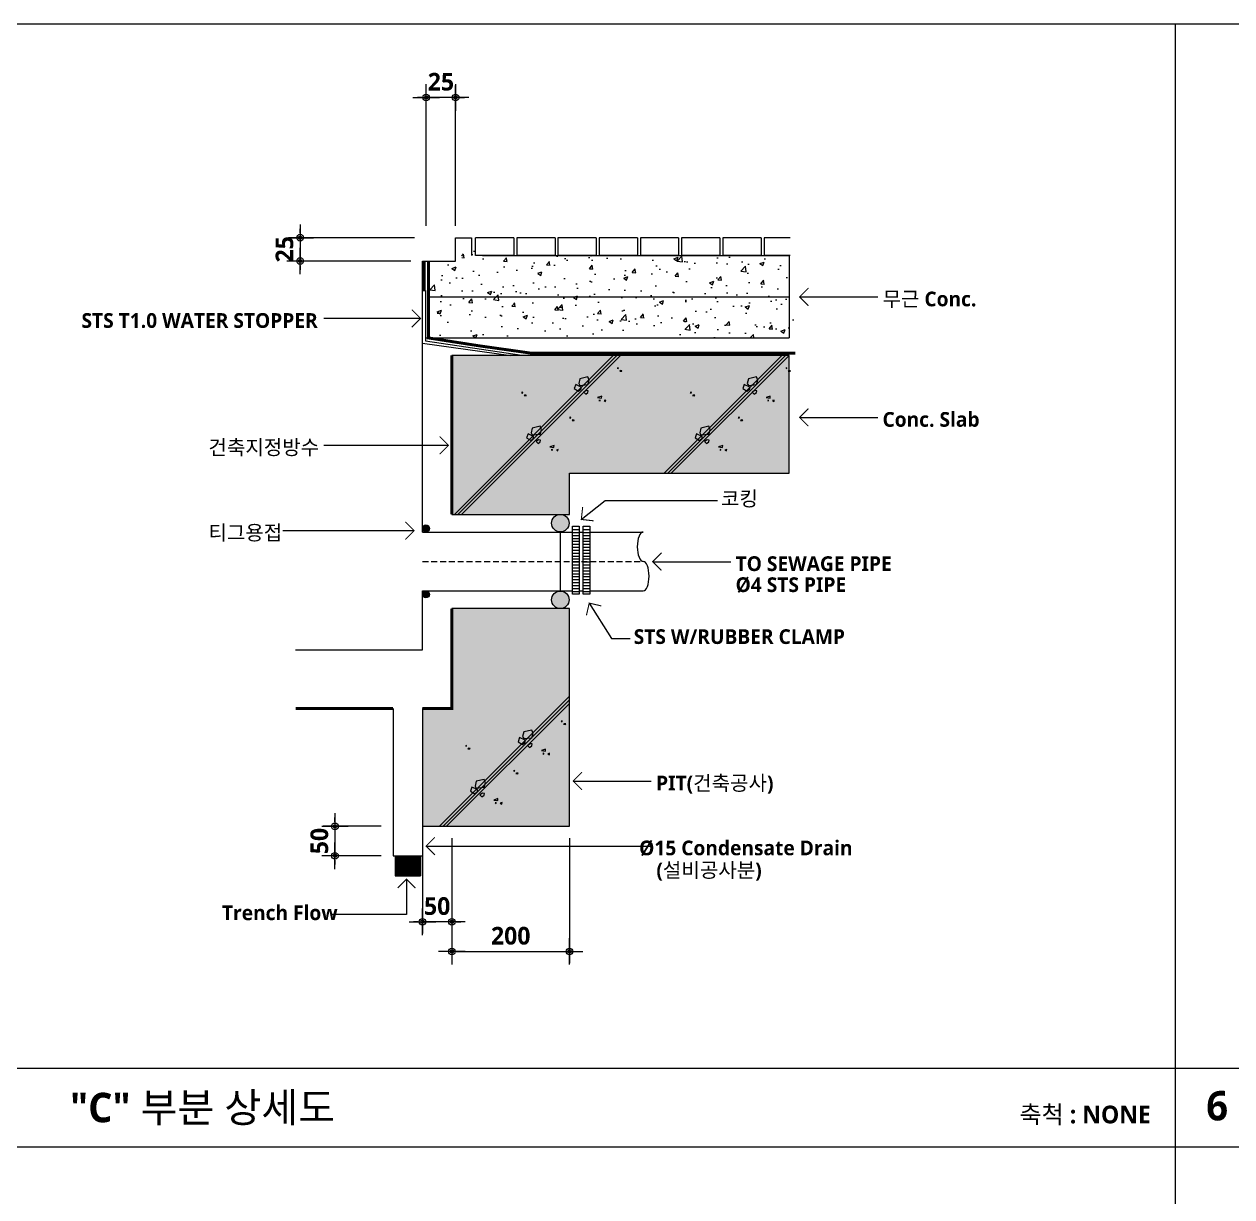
# Model space of a CAD drawing. Header units: millimetres. Extents: x 200 to 163856, y 0 to 163394.
# Drawn here: x 53652 to 55705, y 3748 to 5740 of the extents above; entities that cross this region are included whole.
import ezdxf
from ezdxf.enums import TextEntityAlignment as Align

# ---------------------------------------------------------------- set-up
doc = ezdxf.new("R2010")
doc.units = ezdxf.units.MM
doc.header["$LTSCALE"] = 10
doc.linetypes.add('DASHEDX2', pattern=[1.5, 1, -0.5])
doc.linetypes.add('HIDDEN', pattern=[2, 1, -1])
doc.layers.get('DEFPOINTS').update_dxf_attribs({"color": 181})
for name, color, linetype in [('A-ANNO-GRA1', 7, 'Continuous'), ('A-ANNO-LEAD', 4, 'Continuous'), ('A-ANNO-TEXT1', 7, 'Continuous'), ('A-COLS-PATT', 8, 'Continuous'), ('A-FIN3', 8, 'Continuous'), ('A-SECT-PATT', 6, 'Continuous'), ('A-ST-AXIS-DIM', 7, 'Continuous'), ('DIM', 4, 'Continuous'), ('HA1', 1, 'Continuous'), ('HAT', 5, 'Continuous'), ('HATCH', 7, 'Continuous')]:
    doc.layers.add(name, color=color, linetype=linetype)
doc.styles.add('2020음성 1차', font='')
doc.styles.get('2020음성 1차').set_extended_font_data('NanumGothic', bold=True)
doc.linetypes.add('STD_WIREMESH_050', pattern='A,4,-1,["X",Standard,S=0.5,R=0,X=-0.24,Y=-0.25],-1', length=6)
doc.dimstyles.new('NDIM10', dxfattribs={"dimscale": 10, "dimtxt": 3, "dimasz": 0.75, "dimexe": 2, "dimexo": 2, "dimgap": 1, "dimtad": 1, "dimdec": 1, "dimdsep": 46, "dimtxsty": '2020음성 1차', "dimblk": 'Z_DOT', "dimcen": 3, "dimdle": 3, "dimclrd": 256, "dimclre": 256, "dimclrt": 3, "dimadec": 0, "dimazin": 0, "dimtfac": 1, "dimtdec": 1, "dimtix": 1, "dimtmove": 2, "dimatfit": 3, "dimfxl": 1, "dimtolj": 1, "dimtzin": 0, "dimlwd": -1, "dimlwe": -1, "dimarcsym": 0})

# ---------------------------------------------------------------- blocks, each defined once
blk = doc.blocks.new('Z_DOT')
at = {"layer": 'DIM', "color": 0}
for p, q in [((0, -3), (0, 3)), ((-3, 0), (3, 0))]:
    blk.add_line(p, q, dxfattribs=at)
for radius in [0.75, 0.375]:
    blk.add_circle((0, 0), radius, dxfattribs=at)
blk = doc.blocks.new('*D6567')
at = {"layer": 'A-ST-AXIS-DIM'}
for p, q in [((54379.28529259277, 4357.249730589881), (54379.28529259277, 4144.749729849596)), ((54579.28529259277, 4357.249730589881), (54579.28529259277, 4144.749729849596)), ((54386.78529259277, 4164.749729849596), (54571.78529259277, 4164.749729849596))]:
    blk.add_line(p, q, dxfattribs=at)
at = {"layer": 'DEFPOINTS', "color": 0}
for p in [(54379.28529259277, 4377.249730589881), (54579.28529259277, 4377.249730589881), (54579.28529259277, 4164.749729849596)]:
    blk.add_point(p, dxfattribs=at)
at = {"layer": 'A-ST-AXIS-DIM', "linetype": 'ByBlock', "xscale": 7.5, "yscale": 7.5, "zscale": 7.5, "rotation": 180}
blk.add_blockref('Z_DOT', (54379.28529259277, 4164.749729849596), dxfattribs=at)
at = {"layer": 'A-ST-AXIS-DIM', "linetype": 'ByBlock', "xscale": 7.5, "yscale": 7.5, "zscale": 7.5}
blk.add_blockref('Z_DOT', (54579.28529259277, 4164.749729849596), dxfattribs=at)
at = {"layer": 'A-ST-AXIS-DIM', "color": 3, "insert": (54479.28529259277, 4191.241207122323), "char_height": 30, "attachment_point": 5, "style": '2020음성 1차'}
blk.add_mtext('\\A1;200', dxfattribs=at)
blk = doc.blocks.new('*D6568')
at = {"layer": 'A-ST-AXIS-DIM'}
for p, q in [((54329.28529259283, 4357.249730589881), (54329.28529259283, 4195.123559593974)), ((54379.28529259277, 4357.249730589881), (54379.28529259277, 4195.123559593974)), ((54321.78529259283, 4215.123559593974), (54314.28529259283, 4215.123559593974)), ((54379.28529259277, 4215.123559593974), (54329.28529259283, 4215.123559593974)), ((54386.78529259277, 4215.123559593974), (54394.28529259277, 4215.123559593974))]:
    blk.add_line(p, q, dxfattribs=at)
at = {"layer": 'DEFPOINTS', "color": 0}
for p in [(54329.28529259283, 4377.249730589881), (54379.28529259277, 4377.249730589881), (54329.28529259283, 4215.123559593974)]:
    blk.add_point(p, dxfattribs=at)
at = {"layer": 'A-ST-AXIS-DIM', "linetype": 'ByBlock', "xscale": 7.5, "yscale": 7.5, "zscale": 7.5}
blk.add_blockref('Z_DOT', (54329.28529259283, 4215.123559593974), dxfattribs=at)
at = {"layer": 'A-ST-AXIS-DIM', "linetype": 'ByBlock', "xscale": 7.5, "yscale": 7.5, "zscale": 7.5, "rotation": 180}
blk.add_blockref('Z_DOT', (54379.28529259277, 4215.123559593974), dxfattribs=at)
at = {"layer": 'A-ST-AXIS-DIM', "color": 3, "insert": (54354.2852925928, 4241.615036866701), "char_height": 30, "attachment_point": 5, "style": '2020음성 1차'}
blk.add_mtext('\\A1;50', dxfattribs=at)
blk = doc.blocks.new('*D6569')
at = {"layer": 'A-ST-AXIS-DIM'}
for p, q in [((54180.62862178838, 4384.749730589881), (54180.62862178838, 4392.249730589881)), ((54259.2852925928, 4377.249730589881), (54160.62862178838, 4377.249730589881)), ((54180.62862178838, 4377.249730589881), (54180.62862178838, 4327.249729849596)), ((54259.2852925928, 4327.249729849596), (54160.62862178838, 4327.249729849596)), ((54180.62862178838, 4319.749729849596), (54180.62862178838, 4312.249729849596))]:
    blk.add_line(p, q, dxfattribs=at)
at = {"layer": 'DEFPOINTS', "color": 0}
for p in [(54279.2852925928, 4377.249730589881), (54180.62862178838, 4327.249729849596), (54279.2852925928, 4327.249729849596)]:
    blk.add_point(p, dxfattribs=at)
at = {"layer": 'A-ST-AXIS-DIM', "linetype": 'ByBlock', "xscale": 7.5, "yscale": 7.5, "zscale": 7.5}
for p, rotation in [((54180.62862178838, 4377.249730589881), 270), ((54180.62862178838, 4327.249729849596), 90)]:
    blk.add_blockref('Z_DOT', p, dxfattribs=dict(at, rotation=rotation))
at = {"layer": 'A-ST-AXIS-DIM', "color": 3, "insert": (54154.13714451565, 4352.249730219739), "char_height": 30, "attachment_point": 5, "rotation": 90, "style": '2020음성 1차'}
blk.add_mtext('\\A1;50', dxfattribs=at)
blk = doc.blocks.new('GRV8')
at = {"layer": 'HATCH'}
for p, q in [((-8.290554643653422, 3.374557111475041), (-10.19557613376946, -1.451305875815705)), ((-1.698395252405134, 0.2533995176652297), (-8.290554643653422, 3.374557111475041)), ((-3.360161202887638, 10.19293325290164), (-4.692624850396896, 4.524758165758839)), ((-4.692624850396896, 4.524758165758839), (-3.459014738542236, 2.167059593606381)), ((-3.459014738542236, 2.167059593606381), (6.050338296264044, 3.187054362704657)), ((6.050338296264044, 12.36700728458959), (-3.360161202887638, 10.19293325290164)), ((-1.767176438470414, -1.921086528189334), (-1.698395252405134, 0.2533995176652297)), ((7.748437052479402, 8.287028208196261), (6.050338296264044, 12.36700728458959)), ((6.050338296264044, 3.187054362704657), (7.748437052479402, 8.287028208196261)), ((-10.19557613376946, -1.451305875815705), (-4.826945074926924, -4.64126790644309)), ((-4.826945074926924, -4.64126790644309), (-1.767176438470414, -1.921086528189334)), ((4.178249381394379, -3.834268674409258), (1.121671620206825, -5.874258212606037)), ((1.121671620206825, -5.874258212606037), (3.499009878908282, -8.254246007168831)), ((3.499009878908282, -8.254246007168831), (6.215967888853128, -6.21425646897228)), ((6.555587640096063, -4.174266930775728), (4.178249381394379, -3.834268674409258)), ((6.215967888853128, -6.21425646897228), (6.555587640096063, -4.174266930775728))]:
    blk.add_line(p, q, dxfattribs=at)
blk = doc.blocks.new('GRV5')
at = {"layer": 'HATCH'}
for p, q in [((-1.157373496917443, 1.794591347651476), (-2.511333276989944, 1.406824741217405)), ((-2.511333276989944, 1.406824741217405), (-1.350796322642281, 0.8251748315663007)), ((-1.350796322642281, 0.8251748315663007), (-1.157373496917443, 1.794591347651476)), ((0.9702775860530436, -1.501424807038347), (0.3900091088792123, -2.083074716689452)), ((0.3900091088792123, -2.083074716689452), (2.71108301757431, -2.276958019906487)), ((2.904505843299148, -1.695308110255382), (0.9702775860530436, -1.501424807038347)), ((2.71108301757431, -2.276958019906487), (2.904505843299148, -1.695308110255382))]:
    blk.add_line(p, q, dxfattribs=at)
blk = doc.blocks.new('GRV4')
at = {"layer": 'HATCH'}
for p, q in [((0.3915908375940944, 4.125249734954422), (-4.702705431051982, 2.425258453123888)), ((-4.702705431051982, 2.425258453123888), (0.0519710863509317, 1.745261940391856)), ((0.0519710863509317, 1.745261940391856), (0.3915908375940944, 4.125249734954422)), ((-1.646127669864199, -0.6347258541711654), (-3.004606674836622, -0.9747241105371812)), ((-3.004606674836622, -0.9747241105371812), (-1.646127669864199, -1.65472062326944)), ((-1.646127669864199, -1.65472062326944), (-1.646127669864199, -0.6347258541711654)), ((5.146267354997236, -0.6347258541711654), (3.108548847538712, -1.314722366903197)), ((3.108548847538712, -1.314722366903197), (4.806647603754299, -2.334717136001472)), ((4.806647603754299, -2.334717136001472), (5.146267354997236, -0.6347258541711654))]:
    blk.add_line(p, q, dxfattribs=at)
blk = doc.blocks.new('*D6570')
at = {"layer": 'A-ST-AXIS-DIM'}
for p, q in [((54315.64010425264, 5377.249730587117), (54101.44211795487, 5377.249730587117)), ((54121.44211795487, 5384.749730587117), (54121.44211795487, 5392.249730587117)), ((54121.44211795487, 5377.249730587117), (54121.44211795487, 5337.641079212737)), ((54309.28529259286, 5337.641079212737), (54101.44211795487, 5337.641079212737)), ((54121.44211795487, 5330.141079212737), (54121.44211795487, 5322.641079212737))]:
    blk.add_line(p, q, dxfattribs=at)
at = {"layer": 'DEFPOINTS', "color": 0}
for p in [(54335.64010425264, 5377.249730587117), (54121.44211795487, 5337.641079212737), (54329.28529259286, 5337.641079212737)]:
    blk.add_point(p, dxfattribs=at)
at = {"layer": 'A-ST-AXIS-DIM', "linetype": 'ByBlock', "xscale": 7.5, "yscale": 7.5, "zscale": 7.5}
for p, rotation in [((54121.44211795487, 5377.249730587117), 270), ((54121.44211795487, 5337.641079212737), 90)]:
    blk.add_blockref('Z_DOT', p, dxfattribs=dict(at, rotation=rotation))
at = {"layer": 'A-ST-AXIS-DIM', "color": 3, "insert": (54094.90802704578, 5357.445404899927), "char_height": 30, "attachment_point": 5, "rotation": 90, "style": '2020음성 1차'}
blk.add_mtext('\\A1;25', dxfattribs=at)
blk = doc.blocks.new('*D6571')
at = {"layer": 'A-ST-AXIS-DIM'}
for p, q in [((54335.64010425264, 5397.249730587117), (54335.64010425264, 5635.514932152097)), ((54385.64010425264, 5397.249730587117), (54385.64010425264, 5635.514932152097)), ((54328.14010425264, 5615.514932152097), (54320.64010425264, 5615.514932152097)), ((54385.64010425264, 5615.514932152097), (54335.64010425264, 5615.514932152097)), ((54393.14010425264, 5615.514932152097), (54400.64010425264, 5615.514932152097))]:
    blk.add_line(p, q, dxfattribs=at)
at = {"layer": 'DEFPOINTS', "color": 0}
for p in [(54335.64010425264, 5615.514932152097), (54335.64010425264, 5377.249730587117), (54385.64010425264, 5377.249730587117)]:
    blk.add_point(p, dxfattribs=at)
at = {"layer": 'A-ST-AXIS-DIM', "linetype": 'ByBlock', "xscale": 7.5, "yscale": 7.5, "zscale": 7.5}
blk.add_blockref('Z_DOT', (54335.64010425264, 5615.514932152097), dxfattribs=at)
at = {"layer": 'A-ST-AXIS-DIM', "linetype": 'ByBlock', "xscale": 7.5, "yscale": 7.5, "zscale": 7.5, "rotation": 180}
blk.add_blockref('Z_DOT', (54385.64010425264, 5615.514932152097), dxfattribs=at)
at = {"layer": 'A-ST-AXIS-DIM', "color": 3, "insert": (54360.64010425264, 5642.049023061188), "char_height": 30, "attachment_point": 5, "style": '2020음성 1차'}
blk.add_mtext('\\A1;25', dxfattribs=at)

msp = doc.modelspace()

# ---------------------------------------------------------------- hatches: boundary and pattern name
at = {"layer": 'A-ANNO-TEXT1'}
h = msp.add_hatch(color=256, dxfattribs=at)
edge = h.paths.add_edge_path()
edge.add_arc((54563.48203541676, 4892.370460486878), 14.87927010276785, 0, 360)
edge = h.paths.add_edge_path()
edge.add_arc((54563.48203541679, 4762.129000693016), 14.87927010276785, 0, 360)
h = msp.add_hatch(color=256, dxfattribs=at)
edge = h.paths.add_edge_path()
edge.add_arc((54335.12862178835, 4883.249730589881), 6, 0, 360)
h = msp.add_hatch(color=256, dxfattribs=at)
edge = h.paths.add_edge_path()
edge.add_arc((54335.12862178858, 4771.249730589896), 6, 0, 360)
at = {"layer": 'HA1'}
for points in [[(54579.28529259277, 4907.249730589954), (54579.28529259277, 4977.249730589867), (54952.17807615627, 4977.249730589867), (54952.17807615627, 5177.249730589867), (54379.28529259277, 5177.249730589867), (54379.28529259277, 4907.249730589896)], [(54329.2852925928, 4377.249730589881), (54579.28529259277, 4377.249730589881), (54579.28529259277, 4747.249730589998), (54379.28529259277, 4747.249730589896), (54379.28529259277, 4577.249730589881), (54329.2852925928, 4577.249730589881)]]:
    msp.add_hatch(color=253, dxfattribs=at).paths.add_polyline_path(points)
at = {"layer": 'HAT'}
h = msp.add_hatch(dxfattribs=at)
h.set_pattern_fill('AR-CONC', color=256, scale=0.4, style=0)
h.set_pattern_definition([(49.99999999999999, (-20457.27696651886, 5726.804003922714), (72.8738675984016, -6.375634215561234), [7.620000000000001, -83.82000000000001]), (355, (-20457.27696651886, 5726.804003922714), (-14.09736856998774, 76.42273809561406), [6.096, -67.056233668]), (100.4514447, (-20451.20416371886, 5726.272702522714), (58.77649883614131, 70.04710076487804), [6.476003519999999, -71.23609783999997]), (46.18420000000002, (-20457.27696651886, 5747.124003922714), (108.431616356852, -16.81693117309086), [11.42999999999997, -125.7299999999998]), (96.63555760999992, (-20448.24100651886, 5745.722603922713), (94.96165362060121, 98.97044983908862), [9.714009256, -106.854243264]), (351.1841511700001, (-20457.27696651886, 5747.124003922714), (94.96165362599082, 98.97044983421307), [9.143986828000001, -100.583892768]), (21, (-20447.11696651886, 5742.044003922714), (60.645756507653, -40.90607927483504), [7.620000000000001, -83.82000000000001]), (326.0000000000001, (-20447.11696651886, 5742.044003922714), (24.72081133905883, 73.6751864489277), [6.09599999999999, -67.05599999999984]), (71.45144499999999, (-20442.06315347886, 5738.635163962714), (85.36656771148647, 32.7691075543621), [6.476003519999991, -71.23597503999984]), (37.50000000000001, (-20457.27696651886, 5726.804003922714), (1.235441300236727, 33.82201554926124), [0, -66.2432, 0, -68.072, 0, -67.31]), (7.499999999999999, (-20457.27696651886, 5726.804003922714), (26.7278650041223, 40.0722299272478), [0, -38.81119999999992, 0, -64.71919999999984, 0, -25.65399999999996]), (327.5, (-20479.93376651887, 5726.804003922714), (54.23623806674856, -2.291497597069378), [0, -25.4, 0, -79.248, 0, -105.156]), (317.5, (-20490.09376651886, 5726.804003922714), (59.25167255440722, 10.17059641333321), [0, -33.02, 0, -52.62880000000001, 0, -74.676])])
h.paths.add_polyline_path([(54962.48826279904, 5346.927577827601), (54422.9720682824, 5346.9275778189), (54422.97206828254, 5376.927577818913), (54395.95029089777, 5376.927577819059), (54395.95029089757, 5337.318926444679), (54339.59547923799, 5337.318926444679), (54339.59547923791, 5206.927577821809), (54962.4882628014, 5206.927577821809)])

# ---------------------------------------------------------------- linework, layer by layer
at = {"layer": 'A-ANNO-GRA1'}
for p, q in [((55608.54012223511, 5740), (55608.54012223511, 1516.774727851685)), ((50600, 3966.541341203671), (57694.96539622545, 3966.541341203671)), ((50600, 3832.613015738558), (57694.96539622545, 3832.613015738558))]:
    msp.add_line(p, q, dxfattribs=at)
at = {"layer": 'A-ANNO-LEAD', "const_width": 1.8}
for points in [[(54985.19976210847, 5291.628564570508), (54970.1997621085, 5276.628564570494), (54985.19976210847, 5261.628564570494)], [(54311.04829534912, 5255.037884055668), (54326.04829534909, 5240.037884055653), (54311.04829534909, 5225.037884055653)], [(54985.19976210847, 5086.98966852695), (54970.1997621085, 5071.989668526936), (54985.19976210847, 5056.989668526936)], [(54358.50790663715, 5039.530555276755), (54373.50790663713, 5024.53055527674), (54358.50790663713, 5009.53055527674)], [(54601.55031343657, 4919.703028991913), (54599.21219486365, 4898.619072969894), (54620.29615088567, 4896.28095439692)], [(54300.07767001912, 4894.565589622916), (54315.07767001909, 4879.565589622902), (54300.07767001909, 4864.565589622902)], [(54735.4300805486, 4841.946429421982), (54720.43008054863, 4826.946429421967), (54735.4300805486, 4811.946429421967)], [(54607.93641570865, 4735.749666417782), (54612.67006202726, 4756.427978547399), (54633.34837415689, 4751.694332228828)], [(54600.38186779286, 4469.220900871627), (54585.38186779289, 4454.220900871613), (54600.38186779289, 4439.220900871613)], [(54350.32695281709, 4358.694105181738), (54335.32695281712, 4343.694105181723), (54350.32695281712, 4328.694105181723)], [(54317.20544646386, 4272.45023088177), (54302.20544646383, 4287.450230881741), (54287.20544646383, 4272.450230881755)]]:
    msp.add_lwpolyline(points, dxfattribs=at)
at = {"layer": 'A-ANNO-LEAD'}
for points in [[(54970.30849746065, 5276.51982921835), (55102.85186352546, 5276.51982921835)], [(54325.93955999694, 5239.92914870351), (54161.67301311422, 5239.92914870351)], [(54970.30849746065, 5071.880933174793), (55102.85186352546, 5071.880933174793)], [(54373.39917128498, 5024.421819924597), (54161.67301311422, 5024.421819924597)], [(54599.21219486365, 4898.619072969896), (54639.67215293413, 4931.001165944175), (54830.67215293413, 4931.001165944175)], [(54314.96893466695, 4879.456854270758), (54091.80782724704, 4879.456854270758)], [(54720.53881590077, 4826.837694069824), (54853.08218196558, 4826.837694069824)], [(54612.47856029324, 4756.485304090975), (54650.71280442845, 4696.622369772138), (54682.48074273011, 4696.622369772138)], [(54585.49060314504, 4454.112165519469), (54718.03396920985, 4454.112165519469)], [(54335.43568816927, 4343.58536982958), (54718.03396920985, 4343.58536982958)], [(54302.09671111169, 4287.341495529598), (54302.09671111169, 4227.478561210761), (54173.02941880454, 4227.478561210761)]]:
    msp.add_lwpolyline(points, dxfattribs=at)
at = {"layer": 'A-ANNO-TEXT1'}
for p, q in [((54484.49500125169, 5377.249730595688), (54419.46295633499, 5377.249730595688)), ((54419.46295633499, 5347.249730595688), (54419.46295633499, 5377.249730595688)), ((54419.46295633487, 5347.249730586927), (54419.46295633502, 5377.249730586927)), ((54484.49500125169, 5377.249730595688), (54484.49500125169, 5347.249730595688)), ((54489.49500125169, 5377.249730595688), (54489.49500125169, 5347.249730595688)), ((54554.5270461684, 5377.249730595688), (54489.49500125169, 5377.249730595688)), ((54554.5270461684, 5377.249730595688), (54554.5270461684, 5347.249730595688)), ((54559.5270461684, 5377.249730595688), (54559.5270461684, 5347.249730595688)), ((54624.55909108513, 5377.249730595688), (54559.5270461684, 5377.249730595688)), ((54624.55909108513, 5377.249730595688), (54624.55909108513, 5347.249730595688)), ((54694.59113600184, 5377.249730595688), (54629.55909108513, 5377.249730595688)), ((54629.55909108513, 5377.249730595688), (54629.55909108513, 5347.249730595688)), ((54694.59113600184, 5377.249730595688), (54694.59113600184, 5347.249730595688)), ((54699.59113600184, 5377.249730595688), (54699.59113600184, 5347.249730595688)), ((54764.62318091854, 5377.249730595688), (54699.59113600184, 5377.249730595688)), ((54764.62318091854, 5377.249730595688), (54764.62318091854, 5347.249730595688)), ((54769.62318091854, 5377.249730595688), (54769.62318091854, 5347.249730595688)), ((54834.65522583525, 5377.249730595688), (54769.62318091854, 5377.249730595688)), ((54834.65522583525, 5377.249730595688), (54834.65522583525, 5347.249730595688)), ((54839.65522583525, 5377.249730595688), (54839.65522583525, 5347.249730595688)), ((54904.68727075198, 5377.249730595688), (54839.65522583525, 5377.249730595688)), ((54904.68727075198, 5377.249730595688), (54904.68727075198, 5347.249730595688)), ((54909.68727075198, 5377.249730595688), (54909.68727075198, 5347.249730595688)), ((54954.0287219474, 5377.249730595688), (54909.68727075198, 5377.249730595688)), ((54329.28529259277, 5207.249730589867), (54329.28529259286, 5337.641079212737)), ((54484.49500125169, 5347.249730595688), (54419.46295633499, 5347.249730595688)), ((54554.5270461684, 5347.249730595688), (54489.49500125169, 5347.249730595688)), ((54624.55909108513, 5347.249730595688), (54559.5270461684, 5347.249730595688)), ((54694.59113600184, 5347.249730595688), (54629.55909108513, 5347.249730595688)), ((54764.62318091854, 5347.249730595688), (54699.59113600184, 5347.249730595688)), ((54834.65522583525, 5347.249730595688), (54769.62318091854, 5347.249730595688)), ((54904.68727075198, 5347.249730595688), (54839.65522583525, 5347.249730595688)), ((54954.0287219474, 5347.249730595688), (54909.68727075198, 5347.249730595688)), ((54329.2852925928, 4877.249730589896), (54329.28529259277, 5207.249730589867)), ((54329.39471817852, 5198.011885121692), (54479.26608063382, 5177.333342030624)), ((54334.64481997336, 5207.249730589867), (54952.17807615627, 5207.249730589867)), ((54431.21851486104, 5207.249730589867), (54952.17807615627, 5207.249730589867)), ((54379.28529259277, 4907.249730589896), (54579.28529259277, 4907.249730589998)), ((54329.28529259269, 4877.249730589881), (54584.21875429057, 4877.249730589954)), ((54563.48203541676, 4877.491190384108), (54563.48203541679, 4777.249730589954)), ((54584.21875429081, 4881.425449227268), (54595.83210511526, 4881.425449227239)), ((54584.21875429081, 4876.425449227268), (54595.83210511526, 4876.425449227239)), ((54584.21875429081, 4871.425449227268), (54595.83210511526, 4871.425449227239)), ((54584.21875429078, 4866.425449227268), (54595.83210511526, 4866.425449227239)), ((54595.83210511526, 4877.249730589969), (54602.27546084209, 4877.249730589969)), ((54602.27546084233, 4881.42544922721), (54613.88881166678, 4881.425449227181)), ((54602.27546084233, 4876.42544922721), (54613.88881166678, 4876.425449227181)), ((54602.27546084209, 4871.42544922721), (54613.88881166704, 4871.425449227181)), ((54602.27546084233, 4871.42544922721), (54613.88881166678, 4871.425449227181)), ((54602.2754608423, 4866.42544922721), (54613.88881166678, 4866.425449227181)), ((54613.88881166678, 4877.249730589969), (54704.39250755211, 4877.249730589998)), ((54584.21875429078, 4861.425449227268), (54595.83210511526, 4861.425449227239)), ((54584.21875429075, 4856.425449227268), (54595.83210511526, 4856.425449227239)), ((54584.21875429075, 4851.425449227268), (54595.83210511526, 4851.425449227239)), ((54584.21875429072, 4846.425449227268), (54595.83210511526, 4846.425449227239)), ((54602.27546084209, 4861.42544922721), (54613.88881166701, 4861.425449227181)), ((54602.2754608423, 4861.42544922721), (54613.88881166678, 4861.425449227181)), ((54602.27546084227, 4856.42544922721), (54613.88881166678, 4856.425449227181)), ((54602.27546084209, 4851.42544922721), (54613.88881166698, 4851.425449227181)), ((54602.27546084227, 4851.42544922721), (54613.88881166678, 4851.425449227181)), ((54602.27546084224, 4846.42544922721), (54613.88881166678, 4846.425449227181)), ((54584.21875429072, 4841.425449227268), (54595.83210511526, 4841.425449227239)), ((54584.21875429069, 4836.425449227268), (54595.83210511526, 4836.425449227239)), ((54584.21875429069, 4831.425449227268), (54595.83210511526, 4831.425449227239)), ((54584.21875429066, 4826.425449227268), (54595.83210511526, 4826.425449227239)), ((54602.27546084209, 4841.42544922721), (54613.88881166696, 4841.425449227181)), ((54602.27546084224, 4841.42544922721), (54613.88881166678, 4841.425449227181)), ((54602.27546084221, 4836.42544922721), (54613.88881166678, 4836.425449227181)), ((54602.27546084209, 4831.42544922721), (54613.88881166693, 4831.425449227181)), ((54602.27546084221, 4831.42544922721), (54613.88881166678, 4831.425449227181)), ((54602.27546084218, 4826.42544922721), (54613.88881166678, 4826.425449227181)), ((54584.21875429066, 4821.425449227268), (54595.83210511526, 4821.425449227239)), ((54584.21875429063, 4816.425449227268), (54595.83210511526, 4816.425449227239)), ((54584.21875429063, 4811.425449227268), (54595.83210511526, 4811.425449227239)), ((54584.2187542906, 4806.425449227268), (54595.83210511526, 4806.425449227239)), ((54602.27546084209, 4821.42544922721), (54613.8888116669, 4821.425449227181)), ((54602.27546084218, 4821.42544922721), (54613.88881166678, 4821.425449227181)), ((54602.27546084215, 4816.42544922721), (54613.88881166678, 4816.425449227181)), ((54602.27546084209, 4811.42544922721), (54613.88881166687, 4811.425449227181)), ((54602.27546084215, 4811.42544922721), (54613.88881166678, 4811.425449227181)), ((54602.27546084212, 4806.42544922721), (54613.88881166678, 4806.425449227181)), ((54584.2187542906, 4801.425449227268), (54595.83210511526, 4801.425449227239)), ((54584.21875429057, 4796.425449227268), (54595.83210511526, 4796.425449227239)), ((54584.21875429057, 4791.425449227268), (54595.83210511526, 4791.425449227239)), ((54584.21875429054, 4786.425449227268), (54595.83210511526, 4786.425449227239)), ((54602.27546084209, 4801.42544922721), (54613.88881166684, 4801.425449227181)), ((54602.27546084212, 4801.42544922721), (54613.88881166678, 4801.425449227181)), ((54602.27546084209, 4796.42544922721), (54613.88881166678, 4796.425449227181)), ((54602.27546084209, 4791.42544922721), (54613.88881166681, 4791.425449227181)), ((54602.27546084209, 4791.42544922721), (54613.88881166678, 4791.425449227181)), ((54602.27546084207, 4786.42544922721), (54613.88881166678, 4786.425449227181)), ((54329.28529259274, 4777.249730589881), (54584.21875429057, 4777.249730589954)), ((54329.28529259277, 4727.249730589896), (54329.28529259277, 4777.249730589881)), ((54584.21875429054, 4781.425449227268), (54595.83210511526, 4781.425449227239)), ((54584.21875429054, 4776.425449227268), (54595.83210511526, 4776.425449227239)), ((54595.83210511526, 4777.249730589969), (54602.27546084209, 4777.249730589969)), ((54602.27546084209, 4781.42544922721), (54613.88881166678, 4781.425449227181)), ((54602.27546084207, 4781.42544922721), (54613.88881166678, 4781.425449227181)), ((54602.27546084207, 4776.42544922721), (54613.88881166678, 4776.425449227181)), ((54613.88881166678, 4777.249730589969), (54704.39250755217, 4777.249730589998)), ((54329.28529259277, 4677.249730589881), (54329.28529259277, 4727.249730589896)), ((54113.6812256157, 4677.249730589881), (54329.28529259277, 4677.249730589881)), ((54279.2852925928, 4577.249730589881), (54279.2852925928, 4327.249729849596)), ((54279.2852925928, 4577.249730589881), (54279.2852925928, 4377.249730589881)), ((54329.2852925928, 4577.249730589881), (54329.28529259283, 4327.249729849596)), ((54329.2852925928, 4577.249730589881), (54329.28529259283, 4377.249730589881)), ((54279.28529259283, 4327.249729849596), (54329.2852925928, 4327.249729849596)), ((54282.89250755217, 4325.249729849611), (54282.8925075522, 4293.249729849596)), ((54282.89250755217, 4325.249729849611), (54325.67807763343, 4325.249729849669)), ((54282.89250755214, 4323.249729849596), (54325.67807763343, 4323.249729849596)), ((54282.89250755214, 4321.249729849596), (54325.67807763343, 4321.249729849596)), ((54282.89250755214, 4319.249729849596), (54325.67807763343, 4319.249729849596)), ((54282.89250755214, 4317.249729849596), (54325.67807763343, 4317.249729849596)), ((54282.89250755214, 4315.249729849596), (54325.67807763343, 4315.249729849596)), ((54282.89250755214, 4313.249729849596), (54325.67807763343, 4313.249729849596)), ((54282.89250755214, 4311.249729849596), (54325.67807763343, 4311.249729849611)), ((54325.67807763343, 4325.249729849669), (54325.67807763349, 4293.249729849655)), ((54282.89250755214, 4309.249729849596), (54325.67807763343, 4309.249729849611)), ((54282.89250755214, 4307.249729849596), (54325.67807763343, 4307.249729849611)), ((54282.89250755214, 4305.249729849596), (54325.67807763346, 4305.249729849611)), ((54282.89250755214, 4303.249729849611), (54325.67807763346, 4303.249729849611)), ((54282.89250755214, 4301.249729849611), (54325.67807763346, 4301.249729849611)), ((54282.89250755214, 4299.249729849611), (54325.67807763346, 4299.249729849611)), ((54282.89250755214, 4299.249729849611), (54325.67807763346, 4299.249729849611)), ((54282.89250755214, 4299.249729849611), (54325.67807763346, 4299.249729849611)), ((54282.89250755214, 4297.249729849611), (54325.67807763346, 4297.249729849611)), ((54282.89250755217, 4295.249729849596), (54325.67807763346, 4295.249729849596)), ((54282.8925075522, 4293.249729849582), (54325.67807763346, 4293.249729849596))]:
    msp.add_line(p, q, dxfattribs=at)
at = {"layer": 'A-ANNO-TEXT1', "linetype": 'DASHEDX2'}
msp.add_line((54329.28529259271, 4827.249730589881), (54704.39250755214, 4827.249730589998), dxfattribs=at)
at = {"layer": 'A-ANNO-TEXT1'}
for points in [[(54329.28529259286, 5337.641079212737), (54385.64010425244, 5337.641079212737), (54385.64010425264, 5377.249730587117), (54412.66188163741, 5377.249730586971), (54412.66188163726, 5347.260265660874)], [(54431.2185148618, 5347.249730586869), (54952.17807615391, 5347.249730595659), (54952.17807615627, 5207.249730589867)], [(54328.98703945163, 5287.783814875695), (54334.64481997336, 5287.783814875622), (54334.64481997336, 5202.242475996938), (54497.93395396261, 5177.920454234942)], [(54952.17807615627, 4977.249730589867), (54952.17807615627, 5177.249730589867), (54379.28529259277, 5177.249730589867), (54379.28529259277, 4907.249730589896)], [(54579.28529259277, 4907.249730589954), (54579.28529259277, 4977.249730589867), (54952.17807615627, 4977.249730589867)], [(54579.28529259277, 4747.249730589998), (54379.28529259277, 4747.249730589896), (54379.28529259277, 4577.249730589881), (54329.2852925928, 4577.249730589881)], [(54329.2852925928, 4377.249730589881), (54579.28529259277, 4377.249730589881), (54579.28529259277, 4747.249730589954)]]:
    msp.add_lwpolyline(points, dxfattribs=at)
at = {"layer": 'A-ANNO-TEXT1', "const_width": 5}
msp.add_lwpolyline([(54332.18656213346, 5288.439182741999), (54332.18656213346, 5337.641079212737)], dxfattribs=at)
at = {"layer": 'A-ANNO-TEXT1', "linetype": 'HIDDEN', "ltscale": 0.5, "const_width": 5}
for points in [[(54339.59547923799, 5337.318926444679), (54339.59547923799, 5206.927577821809), (54426.63919328607, 5193.38129943389), (54512.54570958886, 5181.261616695681), (54963.0440938856, 5181.261616696074)], [(54379.28529259277, 4907.249730589896), (54379.28529259277, 5177.249730589867)], [(54329.2852925928, 4577.249730589881), (54379.28529259277, 4577.249730589881), (54379.28529259277, 4747.249730589896)], [(54113.68122561584, 4577.249730589881), (54279.2852925928, 4577.249730589881)]]:
    msp.add_lwpolyline(points, dxfattribs=at)
at = {"layer": 'A-ANNO-TEXT1'}
for points in [[(54584.21875429057, 4886.894504088146), (54595.83210511526, 4886.894504088146), (54595.83210511526, 4771.425449227268), (54584.21875429057, 4771.425449227268)], [(54602.27546084209, 4886.89450408819), (54613.88881166678, 4886.89450408819), (54613.88881166678, 4771.425449227312), (54602.27546084209, 4771.425449227312)]]:
    msp.add_lwpolyline(points, close=True, dxfattribs=at)
for centre, radius in [((54563.48203541676, 4892.370460486878), 14.87927010276785), ((54335.12862178835, 4883.249730589881), 6), ((54335.12862178858, 4771.249730589896), 6), ((54563.48203541679, 4762.129000693016), 14.87927010276785)]:
    msp.add_circle(centre, radius, dxfattribs=at)
for centre, start_param, end_param in [((54704.39250755214, 4852.249730589998), 0, 3.141592653589793), ((54704.3925075522, 4802.249730589998), 3.141592653589793, 6.283185307179586)]:
    msp.add_ellipse(centre, major_axis=(-2.91038304567337e-11, 25), ratio=0.3997953341901302, start_param=start_param, end_param=end_param, dxfattribs=at)
at = {"layer": 'A-COLS-PATT'}
for p, q in [((54383.56694231747, 4907.249730589898), (54653.5669423175, 5177.249730589867)), ((54389.64931334602, 4907.249730589901), (54659.64931334602, 5177.249730589867)), ((54395.73168437454, 4907.249730589905), (54665.73168437454, 5177.249730589867)), ((54740.0133340992, 4977.249730589865), (54940.01333409923, 5177.249730589867)), ((54746.09570512772, 4977.249730589865), (54946.09570512775, 5177.249730589867)), ((54752.17807615624, 4977.249730589865), (54952.17807615627, 5177.249730589867)), ((54358.20059209049, 4377.249730589881), (54579.28529259277, 4598.334431092133)), ((54364.28296311901, 4377.249730589881), (54579.28529259277, 4592.252060063616)), ((54370.36533414753, 4377.249730589881), (54579.28529259277, 4586.169689035098))]:
    msp.add_line(p, q, dxfattribs=at)
at = {"layer": 'A-FIN3', "linetype": 'STD_WIREMESH_050', "ltscale": 5}
msp.add_line((54339.59547923799, 5276.927577824705), (54952.17807615511, 5276.927577824705), dxfattribs=at)
at = {"layer": 'DEFPOINTS'}
msp.add_lwpolyline([(50600, 200), (57694.96539622545, 200), (57694.96539622545, 5740), (50600, 5740)], close=True, dxfattribs=at)

# ---------------------------------------------------------------- block references
at = {"layer": 'A-SECT-PATT', "color": 54, "xscale": 1.433628599973549, "yscale": 1.433628599973549, "zscale": 1.433628599973549}
for name, p in [('GRV5', (54663.95707093025, 5153.691126966161)), ('GRV5', (54950.40346271198, 5153.691126966161)), ('GRV8', (54601.62269776795, 5123.120371578101)), ('GRV8', (54888.06908954968, 5123.120371578101)), ('GRV5', (54501.39880366094, 5112.114899638502)), ('GRV5', (54787.84519544267, 5112.114899638502)), ('GRV4', (54633.40100565428, 5102.332257914353)), ('GRV4', (54919.84739743601, 5102.332257914353)), ('GRV5', (54582.99053397941, 5069.745100572083)), ('GRV5', (54869.43692576114, 5069.745100572083)), ('GRV8', (54520.6561608171, 5039.174345184023)), ('GRV8', (54807.10255259884, 5039.174345184023)), ('GRV4', (54552.43446870343, 5018.386231520279)), ('GRV4', (54838.88086048517, 5018.386231520279)), ('GRV5', (54568.59072070327, 4553.69112696618)), ('GRV8', (54506.25634754097, 4523.120371578119)), ('GRV5', (54406.03245343396, 4512.114899638518)), ('GRV4', (54538.0346554273, 4502.332257914371)), ('GRV8', (54425.28981059013, 4439.174345184041)), ('GRV5', (54487.62418375243, 4469.745100572101)), ('GRV4', (54457.06811847645, 4418.386231520295))]:
    msp.add_blockref(name, p, dxfattribs=at)

# ---------------------------------------------------------------- texts
at = {"layer": 'A-ANNO-TEXT1', "style": '2020음성 1차'}
for s, height, p in [('무근 Conc.', 25, (55111.10821588209, 5273.16175113447)), ('STS T1.0 WATER STOPPER', 25, (53749.82005180407, 5236.57107061963)), ('Conc. Slab', 25, (55111.10821588209, 5068.522855090912)), ('건축지정방수', 25, (53965.53742196772, 5021.063741840717)), ('코킹', 25, (54836.44309563501, 4933.909364190926)), ('티그용접', 25, (53965.53742196772, 4876.098776186878)), ('TO SEWAGE PIPE', 25, (54861.33853432222, 4823.479615985943)), ('Ø4 STS PIPE', 25, (54861.33853432222, 4787.762832973971)), ('STS W/RUBBER CLAMP', 25, (54688.25168543099, 4699.530568018889)), ('PIT(건축공사)', 25, (54726.29032156651, 4450.754087435589)), ('Trench Flow', 25, (53988.46320392075, 4230.386759457511)), ('"C" 부분 상세도', 50, (53730.32434791012, 3899.577178096337))]:
    msp.add_text(s, height=height, dxfattribs=at).set_placement(p, align=Align.MIDDLE_LEFT)
for s, p in [('Ø15 Condensate Drain', (55060.19992237864, 4340.540901327664)), ('(설비공사분)', (54905.76478341757, 4302.927696890763))]:
    msp.add_text(s, height=25, dxfattribs=at).set_placement(p, align=Align.MIDDLE_RIGHT)
msp.add_text('6', height=50, dxfattribs=at).set_placement((55679.78787824212, 3902.605392742607), align=Align.MIDDLE_CENTER)
at = {"layer": 'A-ANNO-TEXT1', "linetype": 'Continuous', "style": '2020음성 1차'}
msp.add_text('축척 : NONE', height=30, dxfattribs=at).set_placement((55567.0765089272, 3887.667794464038), align=Align.MIDDLE_RIGHT)

# ---------------------------------------------------------------- dimensions: what is measured, and where the dimension line sits
at = {"layer": 'A-ST-AXIS-DIM'}
dim = msp.add_linear_dim(base=(54335.64010425264, 5615.514932152097), p1=(54385.64010425264, 5377.249730587117), p2=(54335.64010425264, 5377.249730587117), text='25', dimstyle='NDIM10', override={"dimtxsty": '2020음성 1차'}, dxfattribs=at)
dim.commit()
dim.dimension.update_dxf_attribs({"geometry": '*D6571', "text_midpoint": (54360.64010425264, 5642.049023061188)})
dim = msp.add_linear_dim(base=(54121.44211795487, 5337.641079212737), p1=(54335.64010425264, 5377.249730587117), p2=(54329.28529259286, 5337.641079212737), angle=90, text='25', dimstyle='NDIM10', override={"dimtxsty": '2020음성 1차'}, dxfattribs=at)
dim.commit()
dim.dimension.update_dxf_attribs({"geometry": '*D6570', "text_midpoint": (54094.90802704578, 5357.445404899927)})
dim = msp.add_linear_dim(base=(54180.62862178838, 4327.249729849596), p1=(54279.2852925928, 4377.249730589881), p2=(54279.2852925928, 4327.249729849596), angle=90, dimstyle='NDIM10', override={"dimtxsty": '2020음성 1차'}, dxfattribs=at)
dim.commit()
dim.dimension.update_dxf_attribs({"geometry": '*D6569', "text_midpoint": (54154.13714451565, 4352.249730219739)})
for base, p2, picture, middle in [((54329.28529259283, 4215.123559593974), (54329.28529259283, 4377.249730589881), '*D6568', (54354.2852925928, 4241.615036866701)), ((54579.28529259277, 4164.749729849596), (54579.28529259277, 4377.249730589881), '*D6567', (54479.28529259277, 4191.241207122323))]:
    dim = msp.add_linear_dim(base=base, p1=(54379.28529259277, 4377.249730589881), p2=p2, dimstyle='NDIM10', override={"dimtxsty": '2020음성 1차'}, dxfattribs=at)
    dim.commit()
    dim.dimension.update_dxf_attribs({"geometry": picture, "text_midpoint": middle})

doc.saveas('drawing.dxf')
